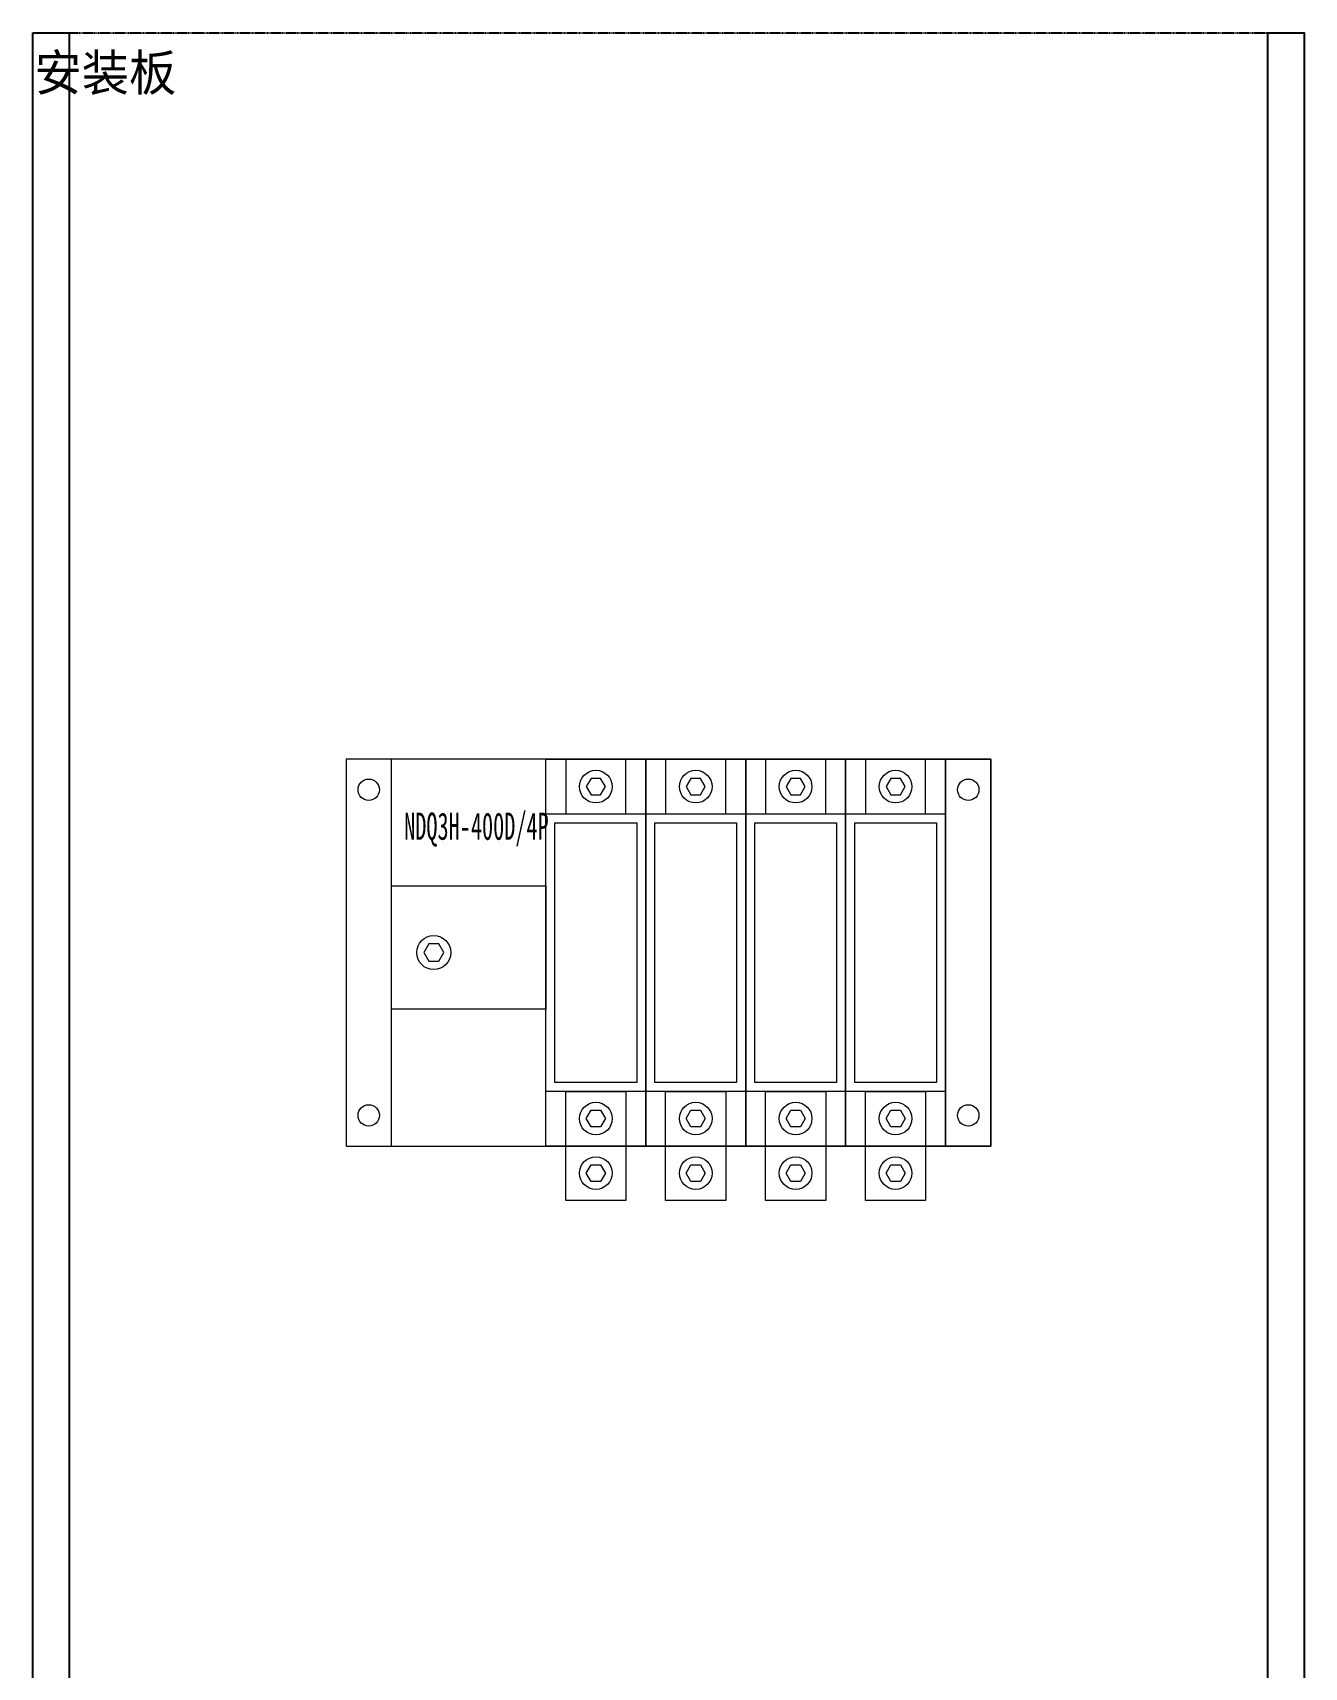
# Model space of a CAD drawing. Extents: x 422253 to 422953, y 334036 to 335836.
# Drawn here: x 422253 to 422953, y 334936 to 335836 of the extents above; entities that cross this region are included whole.
import ezdxf
from ezdxf.enums import TextEntityAlignment as Align

# ---------------------------------------------------------------- set-up
doc = ezdxf.new("R2010")
doc.units = 0
doc.header["$MEASUREMENT"] = 0
doc.linetypes.add('DASHED', pattern=[0.75, 0.5, -0.25])
doc.layers.add('布置图', color=30, linetype='Continuous')
doc.layers.add('细线', color=7, linetype='Continuous', lineweight=0)
doc.styles.add('宋体', font='', dxfattribs={"width": 0.8})
doc.styles.get('宋体').set_extended_font_data('NSimSun')

# ---------------------------------------------------------------- blocks, each defined once
blk = doc.blocks.new('Manufacturer光辉PartName双电源自动转换开关Series400ShellFrameLimitingCurrentRemarkPartTypeMinCurrent250MaxCurrent400Poles4PMinPower0MaxPower0LibType2DelFlgfalseUpdateDate')
at = {"layer": '细线'}
for points in [[(-177.5, -91.5), (177.5, -91.5), (177.5, 121.5), (-177.5, 121.5)], [(-177.5, -91.5), (-152.5, -91.5), (-152.5, 121.5), (-177.5, 121.5)], [(-12.5, -91.5), (-67.5, -91.5), (-67.5, 121.5), (-12.5, 121.5)], [(-56.56, 91.5), (-23.44, 91.5), (-23.44, 121.5), (-56.56, 121.5)], [(42.5, -91.5), (-12.5, -91.5), (-12.5, 121.5), (42.5, 121.5)], [(-1.56, 91.5), (31.56, 91.5), (31.56, 121.5), (-1.56, 121.5)], [(97.5, -91.5), (42.5, -91.5), (42.5, 121.5), (97.5, 121.5)], [(53.44, 91.5), (86.56, 91.5), (86.56, 121.5), (53.44, 121.5)], [(152.5, -91.5), (97.5, -91.5), (97.5, 121.5), (152.5, 121.5)], [(108.44, 91.5), (141.56, 91.5), (141.56, 121.5), (108.44, 121.5)], [(177.5, -91.5), (152.5, -91.5), (152.5, 121.5), (177.5, 121.5)], [(-34.74, 106.38), (-37.37, 110.94), (-42.63, 110.94), (-45.26, 106.38), (-42.63, 101.82), (-37.37, 101.82)], [(20.26, 106.38), (17.63, 110.94), (12.37, 110.94), (9.74, 106.38), (12.37, 101.82), (17.63, 101.82)], [(75.26, 106.38), (72.63, 110.94), (67.37, 110.94), (64.74, 106.38), (67.37, 101.82), (72.63, 101.82)], [(130.26, 106.38), (127.63, 110.94), (122.37, 110.94), (119.74, 106.38), (122.37, 101.82), (127.63, 101.82)], [(-67.5, 91.5), (-12.5, 91.5), (-12.5, -61.5), (-67.5, -61.5)], [(-12.5, 91.5), (42.5, 91.5), (42.5, -61.5), (-12.5, -61.5)], [(42.5, 91.5), (97.5, 91.5), (97.5, -61.5), (42.5, -61.5)], [(97.5, 91.5), (152.5, 91.5), (152.5, -61.5), (97.5, -61.5)], [(-62.5, 86.5), (-17.5, 86.5), (-17.5, -56.5), (-62.5, -56.5)], [(-7.5, 86.5), (37.5, 86.5), (37.5, -56.5), (-7.5, -56.5)], [(47.5, 86.5), (92.5, 86.5), (92.5, -56.5), (47.5, -56.5)], [(102.5, 86.5), (147.5, 86.5), (147.5, -56.5), (102.5, -56.5)], [(-152.5, 51.77), (-67.5, 51.77), (-67.5, -16.15), (-152.5, -16.15)], [(-123.75, 15), (-126.5, 19.75), (-131.98, 19.75), (-134.72, 15), (-131.98, 10.25), (-126.5, 10.25)], [(-56.56, -61.5), (-23.44, -61.5), (-23.44, -91.5), (-56.56, -91.5)], [(-1.56, -61.5), (31.56, -61.5), (31.56, -91.5), (-1.56, -91.5)], [(53.44, -61.5), (86.56, -61.5), (86.56, -91.5), (53.44, -91.5)], [(108.44, -61.5), (141.56, -61.5), (141.56, -91.5), (108.44, -91.5)], [(-34.74, -76.38), (-37.37, -80.94), (-42.63, -80.94), (-45.26, -76.38), (-42.63, -71.82), (-37.37, -71.82)], [(20.26, -76.38), (17.63, -80.94), (12.37, -80.94), (9.74, -76.38), (12.37, -71.82), (17.63, -71.82)], [(75.26, -76.38), (72.63, -80.94), (67.37, -80.94), (64.74, -76.38), (67.37, -71.82), (72.63, -71.82)], [(130.26, -76.38), (127.63, -80.94), (122.37, -80.94), (119.74, -76.38), (122.37, -71.82), (127.63, -71.82)], [(-56.56, -91.5), (-23.44, -91.5), (-23.44, -121.5), (-56.56, -121.5)], [(-1.56, -91.5), (31.56, -91.5), (31.56, -121.5), (-1.56, -121.5)], [(53.44, -91.5), (86.56, -91.5), (86.56, -121.5), (53.44, -121.5)], [(108.44, -91.5), (141.56, -91.5), (141.56, -121.5), (108.44, -121.5)], [(-34.74, -106.38), (-37.37, -110.94), (-42.63, -110.94), (-45.26, -106.38), (-42.63, -101.82), (-37.37, -101.82)], [(20.26, -106.38), (17.63, -110.94), (12.37, -110.94), (9.74, -106.38), (12.37, -101.82), (17.63, -101.82)], [(75.26, -106.38), (72.63, -110.94), (67.37, -110.94), (64.74, -106.38), (67.37, -101.82), (72.63, -101.82)], [(130.26, -106.38), (127.63, -110.94), (122.37, -110.94), (119.74, -106.38), (122.37, -101.82), (127.63, -101.82)]]:
    blk.add_lwpolyline(points, close=True, dxfattribs=at)
for centre, radius in [((-165, 104.65), 5.89), ((-40, 106.38), 8.99), ((15, 106.38), 8.99), ((70, 106.38), 8.99), ((125, 106.38), 8.99), ((165, 104.65), 5.89), ((-129.24, 15), 9.36), ((-165, -74.65), 5.89), ((-40, -76.38), 8.99), ((15, -76.38), 8.99), ((70, -76.38), 8.99), ((125, -76.38), 8.99), ((165, -74.65), 5.89), ((-40, -106.38), 8.99), ((15, -106.38), 8.99), ((70, -106.38), 8.99), ((125, -106.38), 8.99)]:
    blk.add_circle(centre, radius, dxfattribs=at)
at = {"layer": '细线', "insert": (-145.52, 92.1), "char_height": 15, "width": 73.8973, "attachment_point": 1, "style": '宋体'}
blk.add_mtext('\\pxql;{\\fFangSong_GB2312|b0|i0|c134|p49;\\W0.6;NDQ3H-400D/4P}', dxfattribs=at)

msp = doc.modelspace()

# ---------------------------------------------------------------- linework, layer by layer
at = {"color": 2, "elevation": 0}
for points in [[(422253.23, 335836.02), (422273.23, 335836.02), (422273.23, 334036.02), (422253.23, 334036.02)], [(422933.23, 335836.02), (422953.23, 335836.02), (422953.23, 334036.02), (422933.23, 334036.02)]]:
    msp.add_lwpolyline(points, close=True, dxfattribs=at)
at = {"layer": '布置图', "linetype": 'DASHED', "elevation": 0}
msp.add_lwpolyline([(422253.23, 335836.02), (422953.23, 335836.02), (422953.23, 334036.02), (422253.23, 334036.02)], close=True, dxfattribs=at)

# ---------------------------------------------------------------- block references
msp.add_blockref('Manufacturer光辉PartName双电源自动转换开关Series400ShellFrameLimitingCurrentRemarkPartTypeMinCurrent250MaxCurrent400Poles4PMinPower0MaxPower0LibType2DelFlgfalseUpdateDate', (422603.23, 335314.52))

# ---------------------------------------------------------------- texts
at = {"color": 0}
msp.add_text('安装板', height=20, dxfattribs=at).set_placement((422254.23, 335814.02), align=Align.MIDDLE_LEFT)

doc.saveas('drawing.dxf')
